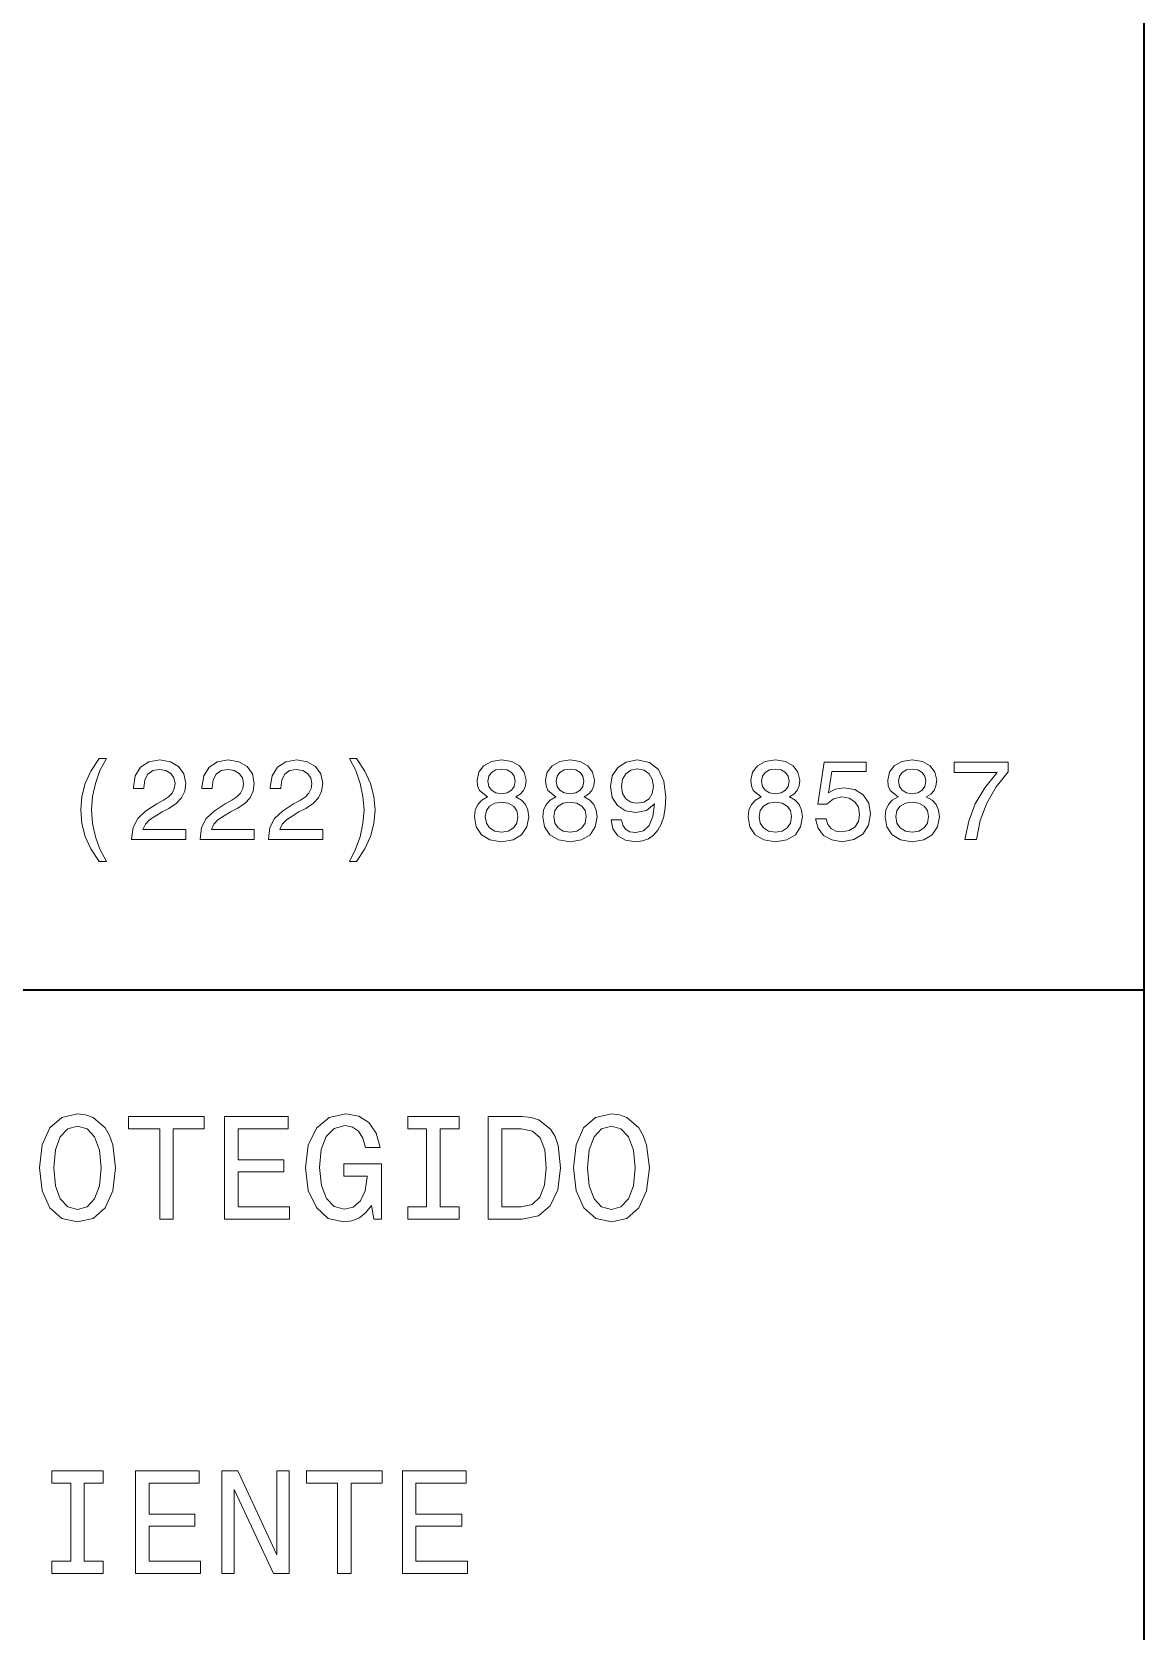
# Model space of a CAD drawing. Extents: x 14 to 2196, y -1968 to 1826.
# Drawn here: x 1102.6 to 1173.1, y -890.9 to -789.6 of the extents above; entities that cross this region are included whole.
import ezdxf

# ---------------------------------------------------------------- set-up
doc = ezdxf.new("R2010")
doc.units = 0

msp = doc.modelspace()

# ---------------------------------------------------------------- linework, layer by layer
at = {"color": 7, "lineweight": 35}
for p, q in [((1173.112305, -992.265381), (1173.112305, -181.425354)), ((1173.112305, -992.265381), (1173.112305, -181.425354)), ((953.112305, -850.265381), (1173.112305, -850.265381)), ((953.112305, -850.265381), (1173.112305, -850.265381))]:
    msp.add_line(p, q, dxfattribs=at)
at = {"color": 7, "lineweight": 13}
for points in [[(1106.903931, -842.125305), (1107.357788, -842.125305), (1106.947144, -841.361633), (1106.658936, -840.56189), (1106.478882, -839.718933), (1106.421143, -838.868835), (1106.478882, -838.018677), (1106.658936, -837.182922), (1106.947144, -836.376038), (1107.357788, -835.612305), (1106.903931, -835.612305), (1106.37793, -836.404846), (1106.010498, -837.190125), (1105.794434, -838.011475), (1105.729614, -838.868835), (1105.794434, -839.733337), (1106.010498, -840.547485), (1106.37793, -841.332764)], [(1106.903931, -842.125305), (1107.357788, -842.125305), (1106.947144, -841.361633), (1106.658936, -840.56189), (1106.478882, -839.718933), (1106.421143, -838.868835), (1106.478882, -838.018677), (1106.658936, -837.182922), (1106.947144, -836.376038), (1107.357788, -835.612305), (1106.903931, -835.612305), (1106.37793, -836.404846), (1106.010498, -837.190125), (1105.794434, -838.011475), (1105.729614, -838.868835), (1105.794434, -839.733337), (1106.010498, -840.547485), (1106.37793, -841.332764)], [(1108.957275, -840.734802), (1112.393799, -840.734802), (1112.393799, -840.115234), (1109.677734, -840.115234), (1109.828979, -839.776611), (1110.088379, -839.495605), (1110.888062, -838.98407), (1111.31311, -838.767944), (1111.788696, -838.45813), (1112.127197, -838.0979), (1112.321777, -837.672852), (1112.393799, -837.190125), (1112.271362, -836.584961), (1111.932739, -836.109436), (1111.414062, -835.806824), (1110.744019, -835.698792), (1110.052368, -835.821228), (1109.526367, -836.159851), (1109.187744, -836.700195), (1109.07251, -837.413452), (1109.07251, -837.514343), (1109.728149, -837.514343), (1109.728149, -837.456726), (1109.792969, -836.966797), (1109.987549, -836.606567), (1110.297241, -836.376038), (1110.708008, -836.296753), (1111.125854, -836.368835), (1111.435669, -836.54895), (1111.637329, -836.829895), (1111.709351, -837.182922), (1111.658936, -837.514343), (1111.522095, -837.795349), (1111.291504, -838.040283), (1110.974487, -838.256409), (1110.549438, -838.486938), (1109.843384, -838.933655), (1109.346313, -839.40918), (1109.050903, -839.985535), (1108.957275, -840.713196)], [(1108.957275, -840.734802), (1112.393799, -840.734802), (1112.393799, -840.115234), (1109.677734, -840.115234), (1109.828979, -839.776611), (1110.088379, -839.495605), (1110.888062, -838.98407), (1111.31311, -838.767944), (1111.788696, -838.45813), (1112.127197, -838.0979), (1112.321777, -837.672852), (1112.393799, -837.190125), (1112.271362, -836.584961), (1111.932739, -836.109436), (1111.414062, -835.806824), (1110.744019, -835.698792), (1110.052368, -835.821228), (1109.526367, -836.159851), (1109.187744, -836.700195), (1109.07251, -837.413452), (1109.07251, -837.514343), (1109.728149, -837.514343), (1109.728149, -837.456726), (1109.792969, -836.966797), (1109.987549, -836.606567), (1110.297241, -836.376038), (1110.708008, -836.296753), (1111.125854, -836.368835), (1111.435669, -836.54895), (1111.637329, -836.829895), (1111.709351, -837.182922), (1111.658936, -837.514343), (1111.522095, -837.795349), (1111.291504, -838.040283), (1110.974487, -838.256409), (1110.549438, -838.486938), (1109.843384, -838.933655), (1109.346313, -839.40918), (1109.050903, -839.985535), (1108.957275, -840.713196)], [(1113.294434, -840.734802), (1116.730957, -840.734802), (1116.730957, -840.115234), (1114.014893, -840.115234), (1114.166138, -839.776611), (1114.425537, -839.495605), (1115.22522, -838.98407), (1115.650269, -838.767944), (1116.125854, -838.45813), (1116.464478, -838.0979), (1116.658936, -837.672852), (1116.730957, -837.190125), (1116.608521, -836.584961), (1116.269897, -836.109436), (1115.751221, -835.806824), (1115.081177, -835.698792), (1114.389526, -835.821228), (1113.863525, -836.159851), (1113.524902, -836.700195), (1113.409668, -837.413452), (1113.409668, -837.514343), (1114.065308, -837.514343), (1114.065308, -837.456726), (1114.130127, -836.966797), (1114.324707, -836.606567), (1114.634521, -836.376038), (1115.045166, -836.296753), (1115.463013, -836.368835), (1115.772827, -836.54895), (1115.974487, -836.829895), (1116.046509, -837.182922), (1115.996094, -837.514343), (1115.859253, -837.795349), (1115.628662, -838.040283), (1115.311646, -838.256409), (1114.886597, -838.486938), (1114.180542, -838.933655), (1113.683472, -839.40918), (1113.388062, -839.985535), (1113.294434, -840.713196)], [(1113.294434, -840.734802), (1116.730957, -840.734802), (1116.730957, -840.115234), (1114.014893, -840.115234), (1114.166138, -839.776611), (1114.425537, -839.495605), (1115.22522, -838.98407), (1115.650269, -838.767944), (1116.125854, -838.45813), (1116.464478, -838.0979), (1116.658936, -837.672852), (1116.730957, -837.190125), (1116.608521, -836.584961), (1116.269897, -836.109436), (1115.751221, -835.806824), (1115.081177, -835.698792), (1114.389526, -835.821228), (1113.863525, -836.159851), (1113.524902, -836.700195), (1113.409668, -837.413452), (1113.409668, -837.514343), (1114.065308, -837.514343), (1114.065308, -837.456726), (1114.130127, -836.966797), (1114.324707, -836.606567), (1114.634521, -836.376038), (1115.045166, -836.296753), (1115.463013, -836.368835), (1115.772827, -836.54895), (1115.974487, -836.829895), (1116.046509, -837.182922), (1115.996094, -837.514343), (1115.859253, -837.795349), (1115.628662, -838.040283), (1115.311646, -838.256409), (1114.886597, -838.486938), (1114.180542, -838.933655), (1113.683472, -839.40918), (1113.388062, -839.985535), (1113.294434, -840.713196)], [(1117.631592, -840.734802), (1121.068237, -840.734802), (1121.068237, -840.115234), (1118.352051, -840.115234), (1118.503296, -839.776611), (1118.762695, -839.495605), (1119.562378, -838.98407), (1119.987549, -838.767944), (1120.463013, -838.45813), (1120.801636, -838.0979), (1120.996094, -837.672852), (1121.068237, -837.190125), (1120.945679, -836.584961), (1120.607056, -836.109436), (1120.088379, -835.806824), (1119.418335, -835.698792), (1118.726685, -835.821228), (1118.200806, -836.159851), (1117.862183, -836.700195), (1117.746826, -837.413452), (1117.746826, -837.514343), (1118.402466, -837.514343), (1118.402466, -837.456726), (1118.467285, -836.966797), (1118.661865, -836.606567), (1118.97168, -836.376038), (1119.382324, -836.296753), (1119.800171, -836.368835), (1120.109985, -836.54895), (1120.311646, -836.829895), (1120.383789, -837.182922), (1120.333252, -837.514343), (1120.196411, -837.795349), (1119.96582, -838.040283), (1119.648926, -838.256409), (1119.223755, -838.486938), (1118.5177, -838.933655), (1118.02063, -839.40918), (1117.72522, -839.985535), (1117.631592, -840.713196)], [(1117.631592, -840.734802), (1121.068237, -840.734802), (1121.068237, -840.115234), (1118.352051, -840.115234), (1118.503296, -839.776611), (1118.762695, -839.495605), (1119.562378, -838.98407), (1119.987549, -838.767944), (1120.463013, -838.45813), (1120.801636, -838.0979), (1120.996094, -837.672852), (1121.068237, -837.190125), (1120.945679, -836.584961), (1120.607056, -836.109436), (1120.088379, -835.806824), (1119.418335, -835.698792), (1118.726685, -835.821228), (1118.200806, -836.159851), (1117.862183, -836.700195), (1117.746826, -837.413452), (1117.746826, -837.514343), (1118.402466, -837.514343), (1118.402466, -837.456726), (1118.467285, -836.966797), (1118.661865, -836.606567), (1118.97168, -836.376038), (1119.382324, -836.296753), (1119.800171, -836.368835), (1120.109985, -836.54895), (1120.311646, -836.829895), (1120.383789, -837.182922), (1120.333252, -837.514343), (1120.196411, -837.795349), (1119.96582, -838.040283), (1119.648926, -838.256409), (1119.223755, -838.486938), (1118.5177, -838.933655), (1118.02063, -839.40918), (1117.72522, -839.985535), (1117.631592, -840.713196)], [(1123.208008, -842.125305), (1123.726685, -841.332764), (1124.094116, -840.547485), (1124.310303, -839.733337), (1124.382324, -838.868835), (1124.310303, -838.011475), (1124.094116, -837.190125), (1123.726685, -836.404846), (1123.208008, -835.612305), (1122.754028, -835.612305), (1123.157471, -836.376038), (1123.445679, -837.182922), (1123.618652, -838.018677), (1123.683472, -838.868835), (1123.618652, -839.718933), (1123.445679, -840.56189), (1123.150269, -841.361633), (1122.754028, -842.125305)], [(1123.208008, -842.125305), (1123.726685, -841.332764), (1124.094116, -840.547485), (1124.310303, -839.733337), (1124.382324, -838.868835), (1124.310303, -838.011475), (1124.094116, -837.190125), (1123.726685, -836.404846), (1123.208008, -835.612305), (1122.754028, -835.612305), (1123.157471, -836.376038), (1123.445679, -837.182922), (1123.618652, -838.018677), (1123.683472, -838.868835), (1123.618652, -839.718933), (1123.445679, -840.56189), (1123.150269, -841.361633), (1122.754028, -842.125305)], [(1131.50769, -838.040283), (1131.140259, -838.242004), (1130.888062, -838.52301), (1130.729614, -838.876038), (1130.679199, -839.301086), (1130.794434, -839.942322), (1131.125854, -840.439392), (1131.666138, -840.756409), (1132.401001, -840.878906), (1133.128662, -840.756409), (1133.669067, -840.439392), (1134.000488, -839.942322), (1134.122925, -839.301086), (1134.065308, -838.876038), (1133.914062, -838.52301), (1133.654663, -838.242004), (1133.294434, -838.040283), (1133.582642, -837.867371), (1133.784302, -837.629639), (1133.90686, -837.341431), (1133.950073, -836.988403), (1133.834717, -836.476868), (1133.532227, -836.066223), (1133.042236, -835.799622), (1132.401001, -835.698792), (1131.752686, -835.799622), (1131.262695, -836.066223), (1130.952881, -836.476868), (1130.844849, -836.988403), (1130.880859, -837.341431), (1131.003296, -837.629639)], [(1131.50769, -838.040283), (1131.140259, -838.242004), (1130.888062, -838.52301), (1130.729614, -838.876038), (1130.679199, -839.301086), (1130.794434, -839.942322), (1131.125854, -840.439392), (1131.666138, -840.756409), (1132.401001, -840.878906), (1133.128662, -840.756409), (1133.669067, -840.439392), (1134.000488, -839.942322), (1134.122925, -839.301086), (1134.065308, -838.876038), (1133.914062, -838.52301), (1133.654663, -838.242004), (1133.294434, -838.040283), (1133.582642, -837.867371), (1133.784302, -837.629639), (1133.90686, -837.341431), (1133.950073, -836.988403), (1133.834717, -836.476868), (1133.532227, -836.066223), (1133.042236, -835.799622), (1132.401001, -835.698792), (1131.752686, -835.799622), (1131.262695, -836.066223), (1130.952881, -836.476868), (1130.844849, -836.988403), (1130.880859, -837.341431), (1131.003296, -837.629639)], [(1135.844849, -838.040283), (1135.477417, -838.242004), (1135.22522, -838.52301), (1135.066772, -838.876038), (1135.016357, -839.301086), (1135.131592, -839.942322), (1135.463013, -840.439392), (1136.003296, -840.756409), (1136.738159, -840.878906), (1137.46582, -840.756409), (1138.006226, -840.439392), (1138.337646, -839.942322), (1138.460083, -839.301086), (1138.402466, -838.876038), (1138.251221, -838.52301), (1137.991821, -838.242004), (1137.631592, -838.040283), (1137.9198, -837.867371), (1138.12146, -837.629639), (1138.244019, -837.341431), (1138.287231, -836.988403), (1138.171875, -836.476868), (1137.869385, -836.066223), (1137.379395, -835.799622), (1136.738159, -835.698792), (1136.089844, -835.799622), (1135.599854, -836.066223), (1135.290039, -836.476868), (1135.182007, -836.988403), (1135.218018, -837.341431), (1135.340576, -837.629639)], [(1135.844849, -838.040283), (1135.477417, -838.242004), (1135.22522, -838.52301), (1135.066772, -838.876038), (1135.016357, -839.301086), (1135.131592, -839.942322), (1135.463013, -840.439392), (1136.003296, -840.756409), (1136.738159, -840.878906), (1137.46582, -840.756409), (1138.006226, -840.439392), (1138.337646, -839.942322), (1138.460083, -839.301086), (1138.402466, -838.876038), (1138.251221, -838.52301), (1137.991821, -838.242004), (1137.631592, -838.040283), (1137.9198, -837.867371), (1138.12146, -837.629639), (1138.244019, -837.341431), (1138.287231, -836.988403), (1138.171875, -836.476868), (1137.869385, -836.066223), (1137.379395, -835.799622), (1136.738159, -835.698792), (1136.089844, -835.799622), (1135.599854, -836.066223), (1135.290039, -836.476868), (1135.182007, -836.988403), (1135.218018, -837.341431), (1135.340576, -837.629639)], [(1139.346313, -839.495605), (1139.454346, -840.064758), (1139.76416, -840.504272), (1140.254028, -840.778015), (1140.902466, -840.878906), (1141.327515, -840.828491), (1141.709351, -840.698792), (1142.033569, -840.475464), (1142.307373, -840.158447), (1142.52356, -839.762207), (1142.682007, -839.272278), (1142.775635, -838.710327), (1142.811646, -838.06189), (1142.689209, -837.046021), (1142.336182, -836.303955), (1141.77417, -835.8573), (1141.003296, -835.698792), (1140.297241, -835.828491), (1139.76416, -836.174255), (1139.418335, -836.707397), (1139.303101, -837.377441), (1139.418335, -838.069092), (1139.756958, -838.595032), (1140.26123, -838.926453), (1140.902466, -839.034485), (1141.579712, -838.897644), (1142.091187, -838.479736), (1141.975952, -839.27948), (1141.745361, -839.848633), (1141.392334, -840.187256), (1140.909668, -840.295349), (1140.535034, -840.244873), (1140.26123, -840.086365), (1140.081177, -839.834229), (1140.009155, -839.495605)], [(1139.346313, -839.495605), (1139.454346, -840.064758), (1139.76416, -840.504272), (1140.254028, -840.778015), (1140.902466, -840.878906), (1141.327515, -840.828491), (1141.709351, -840.698792), (1142.033569, -840.475464), (1142.307373, -840.158447), (1142.52356, -839.762207), (1142.682007, -839.272278), (1142.775635, -838.710327), (1142.811646, -838.06189), (1142.689209, -837.046021), (1142.336182, -836.303955), (1141.77417, -835.8573), (1141.003296, -835.698792), (1140.297241, -835.828491), (1139.76416, -836.174255), (1139.418335, -836.707397), (1139.303101, -837.377441), (1139.418335, -838.069092), (1139.756958, -838.595032), (1140.26123, -838.926453), (1140.902466, -839.034485), (1141.579712, -838.897644), (1142.091187, -838.479736), (1141.975952, -839.27948), (1141.745361, -839.848633), (1141.392334, -840.187256), (1140.909668, -840.295349), (1140.535034, -840.244873), (1140.26123, -840.086365), (1140.081177, -839.834229), (1140.009155, -839.495605)], [(1148.856323, -838.040283), (1148.488892, -838.242004), (1148.236816, -838.52301), (1148.078247, -838.876038), (1148.027832, -839.301086), (1148.143066, -839.942322), (1148.474487, -840.439392), (1149.014893, -840.756409), (1149.749756, -840.878906), (1150.477417, -840.756409), (1151.0177, -840.439392), (1151.349121, -839.942322), (1151.47168, -839.301086), (1151.414062, -838.876038), (1151.262695, -838.52301), (1151.003296, -838.242004), (1150.643066, -838.040283), (1150.931274, -837.867371), (1151.133057, -837.629639), (1151.255493, -837.341431), (1151.298706, -836.988403), (1151.183472, -836.476868), (1150.880859, -836.066223), (1150.390991, -835.799622), (1149.749756, -835.698792), (1149.101318, -835.799622), (1148.61145, -836.066223), (1148.301636, -836.476868), (1148.193481, -836.988403), (1148.229614, -837.341431), (1148.352051, -837.629639)], [(1148.856323, -838.040283), (1148.488892, -838.242004), (1148.236816, -838.52301), (1148.078247, -838.876038), (1148.027832, -839.301086), (1148.143066, -839.942322), (1148.474487, -840.439392), (1149.014893, -840.756409), (1149.749756, -840.878906), (1150.477417, -840.756409), (1151.0177, -840.439392), (1151.349121, -839.942322), (1151.47168, -839.301086), (1151.414062, -838.876038), (1151.262695, -838.52301), (1151.003296, -838.242004), (1150.643066, -838.040283), (1150.931274, -837.867371), (1151.133057, -837.629639), (1151.255493, -837.341431), (1151.298706, -836.988403), (1151.183472, -836.476868), (1150.880859, -836.066223), (1150.390991, -835.799622), (1149.749756, -835.698792), (1149.101318, -835.799622), (1148.61145, -836.066223), (1148.301636, -836.476868), (1148.193481, -836.988403), (1148.229614, -837.341431), (1148.352051, -837.629639)], [(1152.300171, -839.430786), (1152.458618, -840.021545), (1152.811646, -840.482666), (1153.330444, -840.770813), (1153.993286, -840.878906), (1154.720947, -840.749207), (1155.290039, -840.396179), (1155.650269, -839.834229), (1155.787231, -839.11377), (1155.664673, -838.443726), (1155.318848, -837.917786), (1154.778564, -837.579163), (1154.079712, -837.456726), (1153.539307, -837.543152), (1153.12146, -837.780884), (1153.323242, -836.433655), (1155.513428, -836.433655), (1155.513428, -835.842896), (1152.840454, -835.842896), (1152.444214, -838.494141), (1153.02063, -838.494141), (1153.438477, -838.155579), (1153.97168, -838.033081), (1154.432739, -838.112305), (1154.785767, -838.342896), (1155.009033, -838.695923), (1155.088379, -839.14978), (1155.009033, -839.603699), (1154.778564, -839.956726), (1154.425537, -840.180054), (1153.97168, -840.259277), (1153.589844, -840.208862), (1153.294434, -840.043152), (1153.078247, -839.783813), (1152.970215, -839.430786)], [(1152.300171, -839.430786), (1152.458618, -840.021545), (1152.811646, -840.482666), (1153.330444, -840.770813), (1153.993286, -840.878906), (1154.720947, -840.749207), (1155.290039, -840.396179), (1155.650269, -839.834229), (1155.787231, -839.11377), (1155.664673, -838.443726), (1155.318848, -837.917786), (1154.778564, -837.579163), (1154.079712, -837.456726), (1153.539307, -837.543152), (1153.12146, -837.780884), (1153.323242, -836.433655), (1155.513428, -836.433655), (1155.513428, -835.842896), (1152.840454, -835.842896), (1152.444214, -838.494141), (1153.02063, -838.494141), (1153.438477, -838.155579), (1153.97168, -838.033081), (1154.432739, -838.112305), (1154.785767, -838.342896), (1155.009033, -838.695923), (1155.088379, -839.14978), (1155.009033, -839.603699), (1154.778564, -839.956726), (1154.425537, -840.180054), (1153.97168, -840.259277), (1153.589844, -840.208862), (1153.294434, -840.043152), (1153.078247, -839.783813), (1152.970215, -839.430786)], [(1157.530762, -838.040283), (1157.16333, -838.242004), (1156.911133, -838.52301), (1156.752563, -838.876038), (1156.702148, -839.301086), (1156.817505, -839.942322), (1157.148926, -840.439392), (1157.689209, -840.756409), (1158.424072, -840.878906), (1159.151733, -840.756409), (1159.692139, -840.439392), (1160.02356, -839.942322), (1160.145996, -839.301086), (1160.088379, -838.876038), (1159.937012, -838.52301), (1159.677734, -838.242004), (1159.317505, -838.040283), (1159.605591, -837.867371), (1159.807373, -837.629639), (1159.92981, -837.341431), (1159.973022, -836.988403), (1159.857788, -836.476868), (1159.555176, -836.066223), (1159.065308, -835.799622), (1158.424072, -835.698792), (1157.775635, -835.799622), (1157.285767, -836.066223), (1156.975952, -836.476868), (1156.86792, -836.988403), (1156.903931, -837.341431), (1157.026367, -837.629639)], [(1157.530762, -838.040283), (1157.16333, -838.242004), (1156.911133, -838.52301), (1156.752563, -838.876038), (1156.702148, -839.301086), (1156.817505, -839.942322), (1157.148926, -840.439392), (1157.689209, -840.756409), (1158.424072, -840.878906), (1159.151733, -840.756409), (1159.692139, -840.439392), (1160.02356, -839.942322), (1160.145996, -839.301086), (1160.088379, -838.876038), (1159.937012, -838.52301), (1159.677734, -838.242004), (1159.317505, -838.040283), (1159.605591, -837.867371), (1159.807373, -837.629639), (1159.92981, -837.341431), (1159.973022, -836.988403), (1159.857788, -836.476868), (1159.555176, -836.066223), (1159.065308, -835.799622), (1158.424072, -835.698792), (1157.775635, -835.799622), (1157.285767, -836.066223), (1156.975952, -836.476868), (1156.86792, -836.988403), (1156.903931, -837.341431), (1157.026367, -837.629639)], [(1161.759766, -840.734802), (1162.487427, -840.734802), (1162.72522, -839.546021), (1163.143066, -838.436523), (1163.733887, -837.40625), (1164.504761, -836.440857), (1164.504761, -835.842896), (1161.075439, -835.842896), (1161.075439, -836.498474), (1163.81311, -836.498474), (1163.02063, -837.47113), (1162.422607, -838.486938), (1162.004761, -839.567627)], [(1161.759766, -840.734802), (1162.487427, -840.734802), (1162.72522, -839.546021), (1163.143066, -838.436523), (1163.733887, -837.40625), (1164.504761, -836.440857), (1164.504761, -835.842896), (1161.075439, -835.842896), (1161.075439, -836.498474), (1163.81311, -836.498474), (1163.02063, -837.47113), (1162.422607, -838.486938), (1162.004761, -839.567627)], [(1131.529297, -837.046021), (1131.586914, -836.729065), (1131.759766, -836.48407), (1132.033569, -836.332764), (1132.401001, -836.275146), (1132.76123, -836.332764), (1133.035034, -836.48407), (1133.208008, -836.729065), (1133.272827, -837.046021), (1133.208008, -837.370239), (1133.035034, -837.622437), (1132.76123, -837.788086), (1132.401001, -837.838562), (1132.033569, -837.780884), (1131.759766, -837.622437), (1131.586914, -837.370239)], [(1131.529297, -837.046021), (1131.586914, -836.729065), (1131.759766, -836.48407), (1132.033569, -836.332764), (1132.401001, -836.275146), (1132.76123, -836.332764), (1133.035034, -836.48407), (1133.208008, -836.729065), (1133.272827, -837.046021), (1133.208008, -837.370239), (1133.035034, -837.622437), (1132.76123, -837.788086), (1132.401001, -837.838562), (1132.033569, -837.780884), (1131.759766, -837.622437), (1131.586914, -837.370239)], [(1135.866455, -837.046021), (1135.924072, -836.729065), (1136.097046, -836.48407), (1136.370728, -836.332764), (1136.738159, -836.275146), (1137.098389, -836.332764), (1137.372192, -836.48407), (1137.545166, -836.729065), (1137.609985, -837.046021), (1137.545166, -837.370239), (1137.372192, -837.622437), (1137.098389, -837.788086), (1136.738159, -837.838562), (1136.370728, -837.780884), (1136.097046, -837.622437), (1135.924072, -837.370239)], [(1135.866455, -837.046021), (1135.924072, -836.729065), (1136.097046, -836.48407), (1136.370728, -836.332764), (1136.738159, -836.275146), (1137.098389, -836.332764), (1137.372192, -836.48407), (1137.545166, -836.729065), (1137.609985, -837.046021), (1137.545166, -837.370239), (1137.372192, -837.622437), (1137.098389, -837.788086), (1136.738159, -837.838562), (1136.370728, -837.780884), (1136.097046, -837.622437), (1135.924072, -837.370239)], [(1140.001953, -837.370239), (1140.073975, -836.923584), (1140.275635, -836.570557), (1140.592651, -836.347168), (1141.003296, -836.267944), (1141.428467, -836.347168), (1141.752686, -836.570557), (1141.954346, -836.916382), (1142.033569, -837.363037), (1141.954346, -837.816956), (1141.752686, -838.155579), (1141.421265, -838.364502), (1140.981689, -838.436523), (1140.585449, -838.364502), (1140.275635, -838.155579), (1140.073975, -837.824158)], [(1140.001953, -837.370239), (1140.073975, -836.923584), (1140.275635, -836.570557), (1140.592651, -836.347168), (1141.003296, -836.267944), (1141.428467, -836.347168), (1141.752686, -836.570557), (1141.954346, -836.916382), (1142.033569, -837.363037), (1141.954346, -837.816956), (1141.752686, -838.155579), (1141.421265, -838.364502), (1140.981689, -838.436523), (1140.585449, -838.364502), (1140.275635, -838.155579), (1140.073975, -837.824158)], [(1148.87793, -837.046021), (1148.935669, -836.729065), (1149.108521, -836.48407), (1149.382324, -836.332764), (1149.749756, -836.275146), (1150.109985, -836.332764), (1150.383789, -836.48407), (1150.556641, -836.729065), (1150.62146, -837.046021), (1150.556641, -837.370239), (1150.383789, -837.622437), (1150.109985, -837.788086), (1149.749756, -837.838562), (1149.382324, -837.780884), (1149.108521, -837.622437), (1148.935669, -837.370239)], [(1148.87793, -837.046021), (1148.935669, -836.729065), (1149.108521, -836.48407), (1149.382324, -836.332764), (1149.749756, -836.275146), (1150.109985, -836.332764), (1150.383789, -836.48407), (1150.556641, -836.729065), (1150.62146, -837.046021), (1150.556641, -837.370239), (1150.383789, -837.622437), (1150.109985, -837.788086), (1149.749756, -837.838562), (1149.382324, -837.780884), (1149.108521, -837.622437), (1148.935669, -837.370239)], [(1157.552368, -837.046021), (1157.609985, -836.729065), (1157.782837, -836.48407), (1158.056641, -836.332764), (1158.424072, -836.275146), (1158.784302, -836.332764), (1159.058105, -836.48407), (1159.230957, -836.729065), (1159.295898, -837.046021), (1159.230957, -837.370239), (1159.058105, -837.622437), (1158.784302, -837.788086), (1158.424072, -837.838562), (1158.056641, -837.780884), (1157.782837, -837.622437), (1157.609985, -837.370239)], [(1157.552368, -837.046021), (1157.609985, -836.729065), (1157.782837, -836.48407), (1158.056641, -836.332764), (1158.424072, -836.275146), (1158.784302, -836.332764), (1159.058105, -836.48407), (1159.230957, -836.729065), (1159.295898, -837.046021), (1159.230957, -837.370239), (1159.058105, -837.622437), (1158.784302, -837.788086), (1158.424072, -837.838562), (1158.056641, -837.780884), (1157.782837, -837.622437), (1157.609985, -837.370239)], [(1131.370728, -839.286682), (1131.435669, -838.904846), (1131.644531, -838.616638), (1131.96875, -838.429321), (1132.401001, -838.364502), (1132.826172, -838.429321), (1133.150269, -838.616638), (1133.359253, -838.904846), (1133.431274, -839.286682), (1133.359253, -839.697327), (1133.150269, -840.007141), (1132.826172, -840.208862), (1132.401001, -840.273682), (1131.96875, -840.208862), (1131.644531, -840.007141), (1131.435669, -839.697327)], [(1131.370728, -839.286682), (1131.435669, -838.904846), (1131.644531, -838.616638), (1131.96875, -838.429321), (1132.401001, -838.364502), (1132.826172, -838.429321), (1133.150269, -838.616638), (1133.359253, -838.904846), (1133.431274, -839.286682), (1133.359253, -839.697327), (1133.150269, -840.007141), (1132.826172, -840.208862), (1132.401001, -840.273682), (1131.96875, -840.208862), (1131.644531, -840.007141), (1131.435669, -839.697327)], [(1135.708008, -839.286682), (1135.772827, -838.904846), (1135.981689, -838.616638), (1136.305908, -838.429321), (1136.738159, -838.364502), (1137.16333, -838.429321), (1137.487549, -838.616638), (1137.696411, -838.904846), (1137.768433, -839.286682), (1137.696411, -839.697327), (1137.487549, -840.007141), (1137.16333, -840.208862), (1136.738159, -840.273682), (1136.305908, -840.208862), (1135.981689, -840.007141), (1135.772827, -839.697327)], [(1135.708008, -839.286682), (1135.772827, -838.904846), (1135.981689, -838.616638), (1136.305908, -838.429321), (1136.738159, -838.364502), (1137.16333, -838.429321), (1137.487549, -838.616638), (1137.696411, -838.904846), (1137.768433, -839.286682), (1137.696411, -839.697327), (1137.487549, -840.007141), (1137.16333, -840.208862), (1136.738159, -840.273682), (1136.305908, -840.208862), (1135.981689, -840.007141), (1135.772827, -839.697327)], [(1148.719482, -839.286682), (1148.784302, -838.904846), (1148.993286, -838.616638), (1149.317505, -838.429321), (1149.749756, -838.364502), (1150.174805, -838.429321), (1150.499023, -838.616638), (1150.708008, -838.904846), (1150.780029, -839.286682), (1150.708008, -839.697327), (1150.499023, -840.007141), (1150.174805, -840.208862), (1149.749756, -840.273682), (1149.317505, -840.208862), (1148.993286, -840.007141), (1148.784302, -839.697327)], [(1148.719482, -839.286682), (1148.784302, -838.904846), (1148.993286, -838.616638), (1149.317505, -838.429321), (1149.749756, -838.364502), (1150.174805, -838.429321), (1150.499023, -838.616638), (1150.708008, -838.904846), (1150.780029, -839.286682), (1150.708008, -839.697327), (1150.499023, -840.007141), (1150.174805, -840.208862), (1149.749756, -840.273682), (1149.317505, -840.208862), (1148.993286, -840.007141), (1148.784302, -839.697327)], [(1157.393799, -839.286682), (1157.458618, -838.904846), (1157.667603, -838.616638), (1157.991821, -838.429321), (1158.424072, -838.364502), (1158.849121, -838.429321), (1159.17334, -838.616638), (1159.382324, -838.904846), (1159.454346, -839.286682), (1159.382324, -839.697327), (1159.17334, -840.007141), (1158.849121, -840.208862), (1158.424072, -840.273682), (1157.991821, -840.208862), (1157.667603, -840.007141), (1157.458618, -839.697327)], [(1157.393799, -839.286682), (1157.458618, -838.904846), (1157.667603, -838.616638), (1157.991821, -838.429321), (1158.424072, -838.364502), (1158.849121, -838.429321), (1159.17334, -838.616638), (1159.382324, -838.904846), (1159.454346, -839.286682), (1159.382324, -839.697327), (1159.17334, -840.007141), (1158.849121, -840.208862), (1158.424072, -840.273682), (1157.991821, -840.208862), (1157.667603, -840.007141), (1157.458618, -839.697327)], [(1103.120972, -861.550354), (1103.289551, -863.011475), (1103.776611, -864.088562), (1104.535278, -864.75354), (1105.528076, -864.978333), (1106.511475, -864.75354), (1107.279419, -864.088562), (1107.75708, -863.011475), (1107.935059, -861.550354), (1107.75708, -860.098633), (1107.551025, -859.508545), (1107.279419, -859.021545), (1106.511475, -858.356567), (1106.043213, -858.187988), (1105.528076, -858.122375), (1104.525879, -858.356567), (1103.767212, -859.012146), (1103.289551, -860.089233)], [(1103.120972, -861.550354), (1103.289551, -863.011475), (1103.776611, -864.088562), (1104.535278, -864.75354), (1105.528076, -864.978333), (1106.511475, -864.75354), (1107.279419, -864.088562), (1107.75708, -863.011475), (1107.935059, -861.550354), (1107.75708, -860.098633), (1107.551025, -859.508545), (1107.279419, -859.021545), (1106.511475, -858.356567), (1106.043213, -858.187988), (1105.528076, -858.122375), (1104.525879, -858.356567), (1103.767212, -859.012146), (1103.289551, -860.089233)], [(1110.735596, -864.800354), (1111.597168, -864.800354), (1111.597168, -859.087097), (1113.564087, -859.087097), (1113.564087, -858.300354), (1108.759277, -858.300354), (1108.759277, -859.087097), (1110.735596, -859.087097)], [(1110.735596, -864.800354), (1111.597168, -864.800354), (1111.597168, -859.087097), (1113.564087, -859.087097), (1113.564087, -858.300354), (1108.759277, -858.300354), (1108.759277, -859.087097), (1110.735596, -859.087097)], [(1114.837891, -864.800354), (1118.958862, -864.800354), (1118.958862, -864.013611), (1115.699463, -864.013611), (1115.699463, -861.812622), (1118.603027, -861.812622), (1118.603027, -861.035217), (1115.699463, -861.035217), (1115.699463, -859.087097), (1118.883911, -859.087097), (1118.883911, -858.300354), (1114.837891, -858.300354)], [(1114.837891, -864.800354), (1118.958862, -864.800354), (1118.958862, -864.013611), (1115.699463, -864.013611), (1115.699463, -861.812622), (1118.603027, -861.812622), (1118.603027, -861.035217), (1115.699463, -861.035217), (1115.699463, -859.087097), (1118.883911, -859.087097), (1118.883911, -858.300354), (1114.837891, -858.300354)], [(1124.156982, -863.929321), (1124.316284, -864.800354), (1124.784546, -864.800354), (1124.784546, -861.288086), (1122.414917, -861.288086), (1122.414917, -862.084229), (1123.875977, -862.084229), (1123.875977, -862.140442), (1123.763672, -863.002075), (1123.463867, -863.638977), (1123.005005, -864.041687), (1122.433716, -864.172852), (1121.796753, -864.004272), (1121.300415, -863.498474), (1120.981934, -862.664917), (1120.869507, -861.522278), (1120.972534, -860.388977), (1121.291016, -859.55542), (1121.796753, -859.049622), (1122.480469, -858.871704), (1122.94873, -858.965332), (1123.332764, -859.2276), (1123.61377, -859.667786), (1123.772949, -860.257874), (1124.700195, -860.257874), (1124.456787, -859.358704), (1123.997803, -858.684387), (1123.351562, -858.272278), (1122.536743, -858.122375), (1121.468994, -858.356567), (1120.663452, -859.040283), (1120.148315, -860.117371), (1119.970459, -861.550354), (1120.148315, -862.992737), (1120.663452, -864.069824), (1121.422119, -864.75354), (1122.377441, -864.978333), (1122.911377, -864.903381), (1123.389038, -864.716064), (1123.801147, -864.388245)], [(1124.156982, -863.929321), (1124.316284, -864.800354), (1124.784546, -864.800354), (1124.784546, -861.288086), (1122.414917, -861.288086), (1122.414917, -862.084229), (1123.875977, -862.084229), (1123.875977, -862.140442), (1123.763672, -863.002075), (1123.463867, -863.638977), (1123.005005, -864.041687), (1122.433716, -864.172852), (1121.796753, -864.004272), (1121.300415, -863.498474), (1120.981934, -862.664917), (1120.869507, -861.522278), (1120.972534, -860.388977), (1121.291016, -859.55542), (1121.796753, -859.049622), (1122.480469, -858.871704), (1122.94873, -858.965332), (1123.332764, -859.2276), (1123.61377, -859.667786), (1123.772949, -860.257874), (1124.700195, -860.257874), (1124.456787, -859.358704), (1123.997803, -858.684387), (1123.351562, -858.272278), (1122.536743, -858.122375), (1121.468994, -858.356567), (1120.663452, -859.040283), (1120.148315, -860.117371), (1119.970459, -861.550354), (1120.148315, -862.992737), (1120.663452, -864.069824), (1121.422119, -864.75354), (1122.377441, -864.978333), (1122.911377, -864.903381), (1123.389038, -864.716064), (1123.801147, -864.388245)], [(1127.650513, -864.013611), (1126.45166, -864.013611), (1126.45166, -864.800354), (1129.71106, -864.800354), (1129.71106, -864.013611), (1128.512207, -864.013611), (1128.512207, -859.087097), (1129.71106, -859.087097), (1129.71106, -858.300354), (1126.45166, -858.300354), (1126.45166, -859.087097), (1127.650513, -859.087097)], [(1127.650513, -864.013611), (1126.45166, -864.013611), (1126.45166, -864.800354), (1129.71106, -864.800354), (1129.71106, -864.013611), (1128.512207, -864.013611), (1128.512207, -859.087097), (1129.71106, -859.087097), (1129.71106, -858.300354), (1126.45166, -858.300354), (1126.45166, -859.087097), (1127.650513, -859.087097)], [(1133.710327, -858.300354), (1131.546753, -858.300354), (1131.546753, -864.800354), (1133.710327, -864.800354), (1134.731201, -864.594299), (1135.489868, -863.966797), (1135.95813, -862.945862), (1136.126709, -861.550354), (1135.976929, -860.126709), (1135.789551, -859.564758), (1135.527344, -859.115173), (1134.768677, -858.506409), (1134.272339, -858.356567)], [(1133.710327, -858.300354), (1131.546753, -858.300354), (1131.546753, -864.800354), (1133.710327, -864.800354), (1134.731201, -864.594299), (1135.489868, -863.966797), (1135.95813, -862.945862), (1136.126709, -861.550354), (1135.976929, -860.126709), (1135.789551, -859.564758), (1135.527344, -859.115173), (1134.768677, -858.506409), (1134.272339, -858.356567)], [(1136.950928, -861.550354), (1137.119629, -863.011475), (1137.606567, -864.088562), (1138.365234, -864.75354), (1139.358032, -864.978333), (1140.341431, -864.75354), (1141.109497, -864.088562), (1141.587158, -863.011475), (1141.765137, -861.550354), (1141.587158, -860.098633), (1141.381104, -859.508545), (1141.109497, -859.021545), (1140.341431, -858.356567), (1139.873169, -858.187988), (1139.358032, -858.122375), (1138.355835, -858.356567), (1137.59729, -859.012146), (1137.119629, -860.089233)], [(1136.950928, -861.550354), (1137.119629, -863.011475), (1137.606567, -864.088562), (1138.365234, -864.75354), (1139.358032, -864.978333), (1140.341431, -864.75354), (1141.109497, -864.088562), (1141.587158, -863.011475), (1141.765137, -861.550354), (1141.587158, -860.098633), (1141.381104, -859.508545), (1141.109497, -859.021545), (1140.341431, -858.356567), (1139.873169, -858.187988), (1139.358032, -858.122375), (1138.355835, -858.356567), (1137.59729, -859.012146), (1137.119629, -860.089233)], [(1104.020142, -861.550354), (1104.123169, -860.417053), (1104.432251, -859.583496), (1104.909912, -859.077759), (1105.528076, -858.89978), (1106.136841, -859.077759), (1106.614502, -859.592834), (1106.923584, -860.426453), (1107.035889, -861.550354), (1106.923584, -862.683655), (1106.614502, -863.517212), (1106.136841, -864.022949), (1105.528076, -864.191589), (1104.909912, -864.022949), (1104.432251, -863.517212), (1104.123169, -862.692993)], [(1104.020142, -861.550354), (1104.123169, -860.417053), (1104.432251, -859.583496), (1104.909912, -859.077759), (1105.528076, -858.89978), (1106.136841, -859.077759), (1106.614502, -859.592834), (1106.923584, -860.426453), (1107.035889, -861.550354), (1106.923584, -862.683655), (1106.614502, -863.517212), (1106.136841, -864.022949), (1105.528076, -864.191589), (1104.909912, -864.022949), (1104.432251, -863.517212), (1104.123169, -862.692993)], [(1133.644775, -859.077759), (1134.356567, -859.218201), (1134.843628, -859.649048), (1135.134033, -860.417053), (1135.227661, -861.550354), (1135.124634, -862.646179), (1134.834229, -863.414185), (1134.337891, -863.873108), (1133.644775, -864.022949), (1132.417847, -864.022949), (1132.417847, -859.077759)], [(1133.644775, -859.077759), (1134.356567, -859.218201), (1134.843628, -859.649048), (1135.134033, -860.417053), (1135.227661, -861.550354), (1135.124634, -862.646179), (1134.834229, -863.414185), (1134.337891, -863.873108), (1133.644775, -864.022949), (1132.417847, -864.022949), (1132.417847, -859.077759)], [(1137.850098, -861.550354), (1137.953125, -860.417053), (1138.262207, -859.583496), (1138.739868, -859.077759), (1139.358032, -858.89978), (1139.966797, -859.077759), (1140.444458, -859.592834), (1140.75354, -860.426453), (1140.865967, -861.550354), (1140.75354, -862.683655), (1140.444458, -863.517212), (1139.966797, -864.022949), (1139.358032, -864.191589), (1138.739868, -864.022949), (1138.262207, -863.517212), (1137.953125, -862.692993)], [(1137.850098, -861.550354), (1137.953125, -860.417053), (1138.262207, -859.583496), (1138.739868, -859.077759), (1139.358032, -858.89978), (1139.966797, -859.077759), (1140.444458, -859.592834), (1140.75354, -860.426453), (1140.865967, -861.550354), (1140.75354, -862.683655), (1140.444458, -863.517212), (1139.966797, -864.022949), (1139.358032, -864.191589), (1138.739868, -864.022949), (1138.262207, -863.517212), (1137.953125, -862.692993)], [(1105.097168, -886.473267), (1103.898315, -886.473267), (1103.898315, -887.26001), (1107.157715, -887.26001), (1107.157715, -886.473267), (1105.958862, -886.473267), (1105.958862, -881.546753), (1107.157715, -881.546753), (1107.157715, -880.76001), (1103.898315, -880.76001), (1103.898315, -881.546753), (1105.097168, -881.546753)], [(1105.097168, -886.473267), (1103.898315, -886.473267), (1103.898315, -887.26001), (1107.157715, -887.26001), (1107.157715, -886.473267), (1105.958862, -886.473267), (1105.958862, -881.546753), (1107.157715, -881.546753), (1107.157715, -880.76001), (1103.898315, -880.76001), (1103.898315, -881.546753), (1105.097168, -881.546753)], [(1109.199463, -887.26001), (1113.320557, -887.26001), (1113.320557, -886.473267), (1110.061157, -886.473267), (1110.061157, -884.272278), (1112.9646, -884.272278), (1112.9646, -883.494873), (1110.061157, -883.494873), (1110.061157, -881.546753), (1113.245605, -881.546753), (1113.245605, -880.76001), (1109.199463, -880.76001)], [(1109.199463, -887.26001), (1113.320557, -887.26001), (1113.320557, -886.473267), (1110.061157, -886.473267), (1110.061157, -884.272278), (1112.9646, -884.272278), (1112.9646, -883.494873), (1110.061157, -883.494873), (1110.061157, -881.546753), (1113.245605, -881.546753), (1113.245605, -880.76001), (1109.199463, -880.76001)], [(1114.669189, -887.26001), (1115.446655, -887.26001), (1115.446655, -881.930786), (1117.937988, -887.26001), (1118.940186, -887.26001), (1118.940186, -880.76001), (1118.153442, -880.76001), (1118.153442, -886.089233), (1115.690186, -880.76001), (1114.669189, -880.76001)], [(1114.669189, -887.26001), (1115.446655, -887.26001), (1115.446655, -881.930786), (1117.937988, -887.26001), (1118.940186, -887.26001), (1118.940186, -880.76001), (1118.153442, -880.76001), (1118.153442, -886.089233), (1115.690186, -880.76001), (1114.669189, -880.76001)], [(1122.012207, -887.26001), (1122.873901, -887.26001), (1122.873901, -881.546753), (1124.840698, -881.546753), (1124.840698, -880.76001), (1120.036011, -880.76001), (1120.036011, -881.546753), (1122.012207, -881.546753)], [(1122.012207, -887.26001), (1122.873901, -887.26001), (1122.873901, -881.546753), (1124.840698, -881.546753), (1124.840698, -880.76001), (1120.036011, -880.76001), (1120.036011, -881.546753), (1122.012207, -881.546753)], [(1126.114502, -887.26001), (1130.235596, -887.26001), (1130.235596, -886.473267), (1126.976196, -886.473267), (1126.976196, -884.272278), (1129.879639, -884.272278), (1129.879639, -883.494873), (1126.976196, -883.494873), (1126.976196, -881.546753), (1130.160645, -881.546753), (1130.160645, -880.76001), (1126.114502, -880.76001)], [(1126.114502, -887.26001), (1130.235596, -887.26001), (1130.235596, -886.473267), (1126.976196, -886.473267), (1126.976196, -884.272278), (1129.879639, -884.272278), (1129.879639, -883.494873), (1126.976196, -883.494873), (1126.976196, -881.546753), (1130.160645, -881.546753), (1130.160645, -880.76001), (1126.114502, -880.76001)]]:
    msp.add_lwpolyline(points, close=True, dxfattribs=at)

doc.saveas('drawing.dxf')
